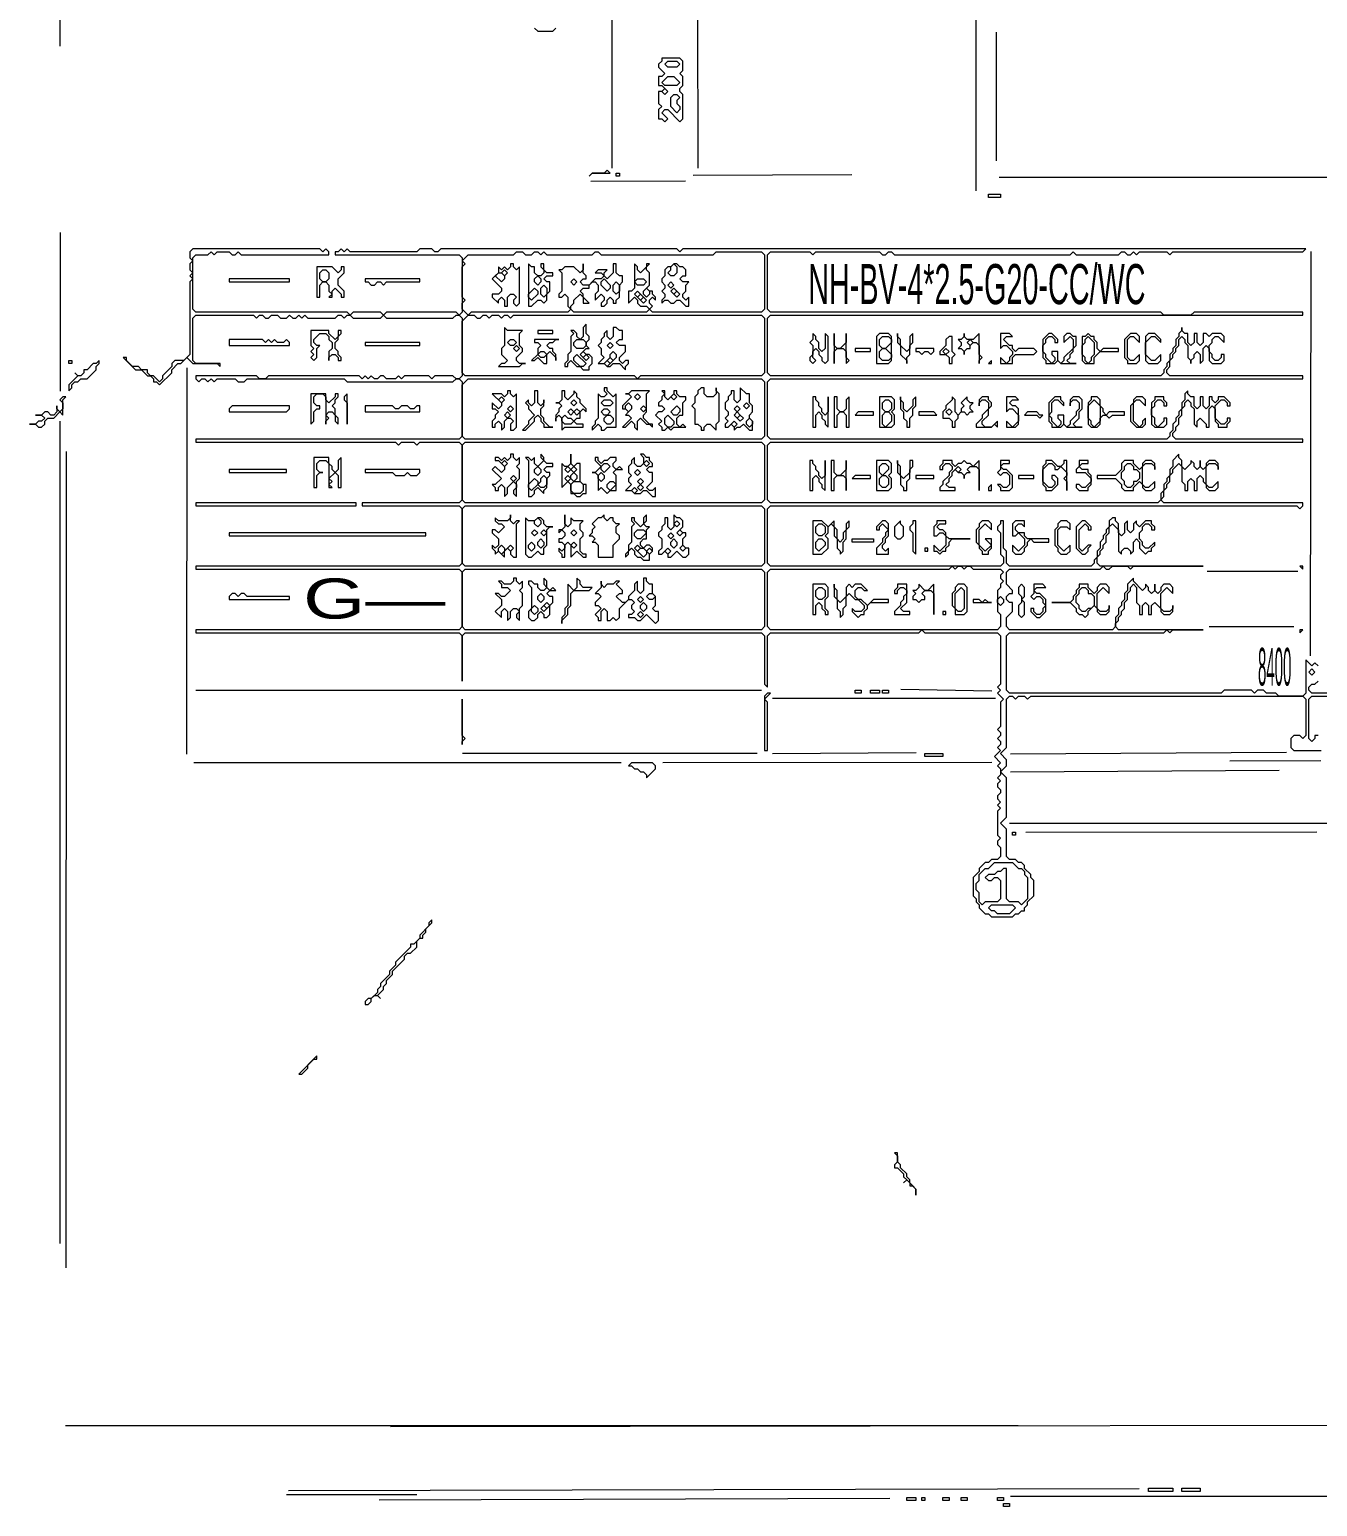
# Model space of a CAD drawing. Extents: x 10 to 1972, y 10 to 1392.
# Drawn here: x 10 to 435.8, y 10 to 498.5 of the extents above; entities that cross this region are included whole.
import ezdxf

# ---------------------------------------------------------------- set-up
doc = ezdxf.new("R2010")
doc.units = 0
for name, color, linetype, lineweight in [('OCR_TEXT', 6, 'Continuous', 0), ('TEXT_FALLBACK_OUTLINE', 2, 'Continuous', 0), ('TRACE_CURVE', 6, 'Continuous', 0), ('TRACE_STRAIGHT', 5, 'Continuous', 0), ('TRACE_TEXT_SYMBOL', 6, 'Continuous', 0)]:
    doc.layers.add(name, color=color, linetype=linetype, lineweight=lineweight)
doc.styles.add('wqy-unicode', font='wqy-unicode.lff')

msp = doc.modelspace()

# ---------------------------------------------------------------- linework, layer by layer
at = {"layer": 'TEXT_FALLBACK_OUTLINE', "color": 2}
for points in [[(219, 489), (219, 488), (218, 487), (218, 486), (220, 484), (219, 483), (218, 483), (218, 480), (219, 480), (220, 479), (219, 478), (218, 478), (218, 474), (219, 473), (218, 472), (218, 469), (219, 469), (220, 468), (221, 469), (219, 471), (220, 472), (221, 472), (225, 468), (226, 469), (226, 477), (225, 478), (225, 479), (226, 480), (226, 483), (225, 484), (226, 485), (226, 488), (225, 489)], [(220, 487), (221, 488), (224, 488), (225, 487), (224, 486), (221, 486)], [(221, 483), (223, 483), (225, 481), (224, 480), (220, 480), (219, 481)], [(219, 478), (220, 479), (221, 478), (220, 477)], [(222, 476), (223, 477), (224, 477), (225, 476), (224, 475), (224, 474), (225, 473), (225, 472), (224, 471), (222, 473)], [(169, 421), (169, 420), (168, 419), (167, 420), (166, 419), (165, 420), (165, 418), (163, 416), (166, 413), (166, 412), (165, 411), (163, 411), (163, 410), (165, 408), (165, 409), (166, 410), (167, 409), (167, 407), (168, 407), (168, 410), (169, 411), (170, 411), (171, 410), (170, 409), (170, 408), (171, 407), (172, 408), (172, 420), (171, 419), (170, 420), (170, 421)], [(175, 421), (175, 407), (176, 407), (178, 409), (179, 409), (180, 408), (181, 409), (181, 411), (182, 412), (182, 415), (181, 415), (180, 416), (181, 417), (183, 417), (183, 418), (181, 418), (180, 419), (180, 421), (179, 421), (179, 420), (180, 419), (180, 418), (179, 417), (178, 417), (177, 418), (177, 420), (176, 420)], [(223, 421), (222, 420), (221, 420), (220, 419), (220, 417), (219, 416), (219, 415), (220, 414), (220, 413), (219, 412), (220, 411), (220, 410), (219, 409), (219, 408), (220, 409), (221, 409), (222, 408), (223, 408), (224, 409), (225, 409), (227, 407), (228, 407), (228, 410), (227, 409), (226, 410), (226, 411), (227, 412), (227, 414), (228, 415), (226, 415), (225, 416), (226, 417), (227, 417), (227, 419), (226, 420), (225, 420), (224, 421)], [(222, 420), (223, 421), (224, 420), (224, 418), (223, 417), (222, 417), (221, 418), (222, 419)], [(105, 420), (105, 410), (106, 410), (106, 414), (107, 415), (108, 415), (109, 414), (109, 412), (110, 411), (109, 410), (110, 410), (110, 412), (111, 413), (113, 411), (113, 410), (114, 410), (114, 412), (112, 414), (112, 416), (114, 418), (114, 420), (113, 420), (113, 419), (112, 418), (110, 420)], [(106, 418), (107, 419), (108, 419), (109, 418), (109, 416), (108, 415), (107, 415), (106, 416)], [(121, 416), (121, 415), (122, 415), (123, 414), (124, 414), (125, 415), (126, 415), (127, 414), (128, 415), (139, 415), (139, 416)], [(164, 417), (165, 418), (166, 418), (167, 417), (167, 416), (166, 415)], [(166, 418), (167, 419), (168, 418), (167, 417)], [(177, 416), (178, 417), (179, 416), (179, 415), (178, 414), (177, 415)], [(177, 413), (178, 412), (178, 411), (176, 409), (175, 410), (175, 411)], [(179, 413), (180, 414), (181, 413), (181, 411), (180, 410), (179, 411)], [(221, 414), (222, 415), (223, 414), (222, 413)], [(222, 412), (223, 413), (224, 412), (223, 411)], [(223, 411), (224, 412), (225, 411), (224, 410)], [(194, 401), (193, 400), (193, 397), (192, 396), (191, 397), (191, 398), (190, 399), (189, 399), (190, 398), (189, 397), (189, 392), (188, 391), (188, 389), (187, 388), (187, 387), (188, 387), (188, 388), (189, 389), (191, 387), (192, 387), (193, 386), (195, 386), (195, 387), (196, 388), (196, 390), (195, 391), (194, 391), (193, 392), (194, 393), (195, 393), (194, 394), (194, 395), (195, 396), (195, 397), (194, 398)], [(103, 399), (103, 394), (104, 393), (103, 392), (104, 391), (103, 390), (104, 389), (105, 390), (105, 393), (106, 394), (105, 394), (104, 395), (104, 396), (106, 398), (108, 398), (109, 397), (109, 396), (110, 395), (110, 393), (109, 392), (109, 389), (109, 390), (110, 391), (111, 391), (112, 390), (112, 389), (113, 389), (113, 390), (112, 391), (112, 392), (111, 393), (111, 395), (112, 396), (112, 397), (113, 398), (113, 399), (112, 399), (112, 397), (111, 396), (109, 398), (109, 399)], [(167, 400), (167, 394), (166, 393), (166, 391), (168, 389), (167, 388), (166, 388), (165, 387), (172, 387), (173, 388), (174, 388), (172, 388), (171, 389), (171, 390), (173, 392), (173, 393), (172, 394), (172, 398), (173, 399), (168, 399)], [(168, 395), (169, 396), (170, 396), (171, 395), (170, 394), (169, 394)], [(177, 396), (177, 395), (178, 395), (179, 394), (178, 393), (178, 391), (176, 389), (177, 389), (178, 390), (180, 388), (181, 388), (181, 391), (182, 392), (184, 390), (184, 389), (184, 391), (183, 392), (183, 393), (182, 393), (181, 394), (182, 395), (183, 395), (184, 396), (185, 396)], [(178, 399), (178, 398), (183, 398), (183, 399)], [(190, 395), (191, 396), (193, 396), (194, 395), (194, 394), (193, 393), (191, 393), (190, 394)], [(203, 400), (203, 397), (202, 396), (201, 397), (201, 399), (200, 398), (200, 397), (199, 396), (199, 395), (198, 394), (199, 393), (199, 391), (200, 390), (198, 388), (200, 388), (201, 387), (202, 387), (203, 388), (205, 388), (207, 386), (207, 387), (208, 388), (208, 389), (207, 389), (206, 388), (205, 389), (205, 390), (207, 392), (207, 394), (205, 394), (204, 395), (205, 396), (206, 396), (206, 399), (205, 399), (204, 400)], [(269, 398), (269, 396), (268, 395), (269, 394), (269, 391), (268, 390), (268, 389), (269, 388), (270, 389), (269, 390), (269, 392), (270, 393), (271, 392), (271, 391), (272, 390), (272, 389), (273, 388), (274, 389), (274, 397), (273, 398), (273, 393), (272, 392), (271, 393), (271, 395), (270, 396), (270, 397)], [(276, 398), (276, 388), (276, 392), (277, 393), (279, 393), (280, 392), (280, 388), (281, 389), (280, 390), (280, 398), (280, 395), (278, 393), (277, 393), (276, 394)], [(291, 398), (290, 397), (290, 388), (294, 388), (295, 389), (295, 397), (294, 398)], [(291, 396), (292, 397), (294, 397), (295, 396), (295, 395), (293, 393), (292, 393), (291, 394)], [(297, 398), (297, 395), (298, 394), (298, 391), (300, 389), (300, 388), (300, 390), (301, 391), (301, 394), (302, 395), (302, 398), (301, 397), (301, 393), (300, 392), (298, 394), (298, 396), (297, 397)], [(314, 397), (313, 396), (313, 394), (311, 392), (311, 391), (313, 391), (314, 390), (314, 388), (315, 388), (315, 390), (316, 391), (315, 392), (315, 397)], [(319, 398), (319, 397), (318, 396), (317, 396), (318, 395), (318, 394), (317, 393), (318, 393), (319, 392), (319, 391), (319, 392), (320, 393), (321, 393), (321, 394), (322, 395), (323, 395), (324, 394), (324, 388), (324, 389), (325, 390), (324, 391), (324, 398), (322, 396), (320, 396), (319, 397)], [(320, 395), (321, 396), (322, 395), (321, 394)], [(331, 398), (331, 393), (332, 394), (333, 394), (335, 392), (335, 391), (334, 390), (334, 389), (333, 388), (331, 390), (331, 388), (335, 388), (335, 390), (336, 391), (342, 391), (343, 392), (342, 393), (337, 393), (336, 392), (335, 393), (335, 394), (334, 394), (332, 396), (333, 397), (335, 397), (334, 398)], [(347, 398), (345, 396), (345, 390), (346, 389), (346, 388), (349, 388), (350, 389), (351, 388), (356, 388), (354, 388), (353, 389), (354, 390), (354, 391), (355, 392), (355, 393), (356, 394), (356, 397), (355, 397), (354, 398), (353, 398), (352, 397), (352, 395), (354, 397), (355, 396), (355, 393), (352, 390), (352, 389), (351, 388), (350, 389), (350, 392), (348, 392), (348, 391), (349, 390), (349, 389), (348, 388), (346, 390), (346, 391), (345, 392), (345, 394), (346, 395), (346, 396), (347, 397), (348, 397), (349, 396), (349, 395), (350, 395), (350, 396), (348, 398)], [(360, 398), (359, 397), (358, 397), (358, 389), (359, 388), (362, 388), (362, 390), (364, 392), (370, 392), (370, 393), (365, 393), (364, 392), (363, 393), (363, 395), (362, 396), (362, 397), (361, 397)], [(359, 396), (360, 397), (362, 395), (362, 391), (361, 390), (361, 389), (360, 388), (359, 389), (359, 390), (358, 391), (358, 394), (359, 395)], [(374, 398), (372, 396), (372, 390), (373, 389), (373, 388), (376, 388), (377, 389), (377, 391), (375, 389), (374, 389), (373, 390), (373, 396), (374, 397), (375, 397), (377, 395), (377, 397), (376, 398)], [(380, 398), (379, 397), (379, 389), (380, 388), (383, 388), (384, 389), (384, 391), (382, 389), (381, 389), (379, 391), (379, 395), (381, 397), (382, 397), (384, 395), (384, 396), (382, 398)], [(121, 395), (121, 394), (139, 394), (139, 395)], [(170, 393), (171, 394), (172, 393), (171, 392)], [(178, 391), (179, 392), (180, 392), (181, 391), (180, 390), (179, 390)], [(190, 390), (191, 391), (194, 388), (193, 387), (192, 387), (190, 389)], [(192, 391), (193, 392), (194, 391), (193, 390)], [(193, 390), (194, 391), (195, 390), (194, 389)], [(201, 394), (202, 395), (203, 394), (202, 393)], [(202, 391), (203, 392), (204, 391), (204, 390), (203, 389), (202, 390)], [(283, 393), (283, 392), (288, 392), (288, 393)], [(291, 392), (292, 393), (293, 393), (295, 391), (295, 390), (294, 389), (292, 389), (291, 390)], [(303, 393), (303, 392), (304, 392), (305, 391), (306, 392), (307, 392), (308, 391), (309, 392), (309, 393)], [(312, 392), (313, 393), (314, 392), (313, 391)], [(200, 388), (201, 389), (202, 388), (201, 387)], [(201, 389), (202, 390), (203, 389), (202, 388)], [(328, 389), (327, 388), (328, 388)], [(103, 378), (103, 368), (104, 369), (104, 372), (105, 373), (106, 373), (106, 374), (105, 374), (104, 375), (104, 377), (105, 378), (107, 378), (108, 377), (108, 368), (108, 369), (109, 370), (108, 371), (109, 372), (110, 372), (111, 371), (111, 369), (112, 368), (112, 370), (111, 371), (111, 373), (110, 374), (111, 375), (111, 376), (112, 377), (112, 378), (111, 378), (111, 377), (109, 375), (108, 376), (108, 378)], [(115, 378), (114, 377), (114, 376), (115, 375), (115, 368)], [(168, 379), (168, 378), (167, 377), (166, 378), (163, 378), (166, 375), (166, 374), (165, 373), (163, 375), (163, 373), (164, 373), (165, 372), (164, 371), (164, 370), (163, 369), (163, 367), (164, 367), (164, 368), (165, 369), (166, 368), (166, 366), (167, 367), (167, 369), (168, 370), (169, 370), (170, 369), (169, 368), (169, 366), (170, 366), (171, 367), (171, 378), (170, 377), (169, 378), (169, 379)], [(165, 376), (166, 377), (167, 376), (166, 375)], [(177, 379), (177, 375), (176, 374), (175, 375), (175, 376), (174, 375), (175, 374), (175, 373), (177, 371), (175, 369), (175, 368), (173, 366), (174, 366), (177, 369), (177, 370), (178, 371), (179, 370), (179, 369), (180, 368), (180, 367), (183, 367), (182, 367), (180, 369), (180, 370), (179, 371), (179, 373), (180, 374), (180, 376), (180, 375), (179, 374), (178, 375), (178, 379)], [(186, 379), (186, 376), (185, 375), (184, 375), (185, 375), (186, 374), (185, 373), (185, 372), (184, 371), (184, 369), (184, 370), (185, 371), (186, 370), (186, 366), (187, 367), (193, 367), (193, 368), (191, 368), (190, 369), (191, 370), (192, 370), (192, 372), (193, 373), (194, 372), (194, 373), (192, 375), (192, 376), (191, 377), (191, 378), (190, 379), (190, 378), (188, 376), (187, 377), (187, 379)], [(200, 380), (200, 379), (201, 378), (200, 377), (199, 377), (198, 378), (198, 370), (197, 369), (197, 368), (196, 367), (196, 366), (198, 368), (199, 367), (199, 366), (200, 366), (201, 367), (204, 367), (204, 378), (203, 377), (201, 379), (201, 380)], [(209, 379), (208, 378), (207, 378), (208, 378), (209, 377), (206, 374), (206, 373), (207, 373), (208, 372), (207, 371), (208, 371), (209, 370), (206, 367), (207, 367), (209, 369), (210, 368), (210, 367), (211, 366), (211, 369), (212, 370), (214, 368), (215, 368), (216, 367), (216, 368), (215, 368), (213, 370), (213, 371), (214, 372), (214, 378), (215, 379)], [(210, 377), (211, 378), (212, 377), (211, 376)], [(219, 379), (220, 378), (219, 377), (219, 376), (218, 375), (218, 374), (219, 374), (220, 373), (219, 372), (218, 372), (217, 371), (219, 369), (218, 368), (219, 367), (219, 366), (220, 366), (221, 367), (222, 366), (223, 367), (227, 367), (226, 368), (225, 367), (224, 368), (224, 370), (225, 371), (226, 371), (226, 375), (227, 376), (227, 377), (225, 377), (224, 378), (224, 379), (223, 379), (223, 378), (221, 376), (220, 377), (220, 379)], [(222, 377), (223, 378), (224, 377), (223, 376)], [(232, 380), (231, 379), (231, 378), (230, 377), (230, 375), (229, 374), (230, 373), (230, 368), (231, 368), (232, 367), (232, 366), (233, 366), (233, 367), (234, 368), (235, 368), (237, 366), (237, 368), (238, 369), (238, 378), (237, 379), (237, 380), (237, 378), (236, 377), (234, 377), (233, 378), (233, 380)], [(245, 380), (245, 376), (244, 375), (243, 376), (243, 379), (242, 379), (242, 378), (241, 377), (241, 376), (240, 375), (240, 373), (241, 372), (241, 371), (240, 370), (241, 369), (240, 368), (240, 367), (241, 367), (242, 368), (243, 367), (243, 366), (244, 367), (245, 367), (246, 368), (248, 366), (249, 366), (249, 369), (248, 370), (248, 371), (249, 372), (249, 374), (248, 375), (248, 378), (247, 378)], [(269, 377), (269, 367), (270, 367), (270, 371), (271, 372), (272, 371), (272, 370), (273, 369), (273, 368), (274, 367), (274, 377), (274, 372), (273, 371), (272, 372), (272, 373), (271, 374), (271, 375), (270, 376), (270, 377)], [(276, 377), (276, 367), (277, 367), (277, 371), (278, 372), (279, 372), (280, 371), (280, 367), (281, 367), (281, 377), (280, 376), (280, 373), (279, 372), (278, 372), (277, 373), (277, 377)], [(291, 377), (291, 367), (295, 367), (296, 368), (296, 371), (295, 372), (296, 373), (296, 376), (295, 377)], [(298, 377), (298, 373), (299, 372), (299, 370), (300, 369), (300, 367), (301, 367), (301, 370), (302, 371), (302, 373), (303, 374), (303, 377), (302, 376), (302, 374), (300, 372), (299, 373), (299, 375), (298, 376)], [(315, 377), (315, 376), (313, 374), (313, 373), (312, 372), (312, 370), (314, 370), (315, 369), (315, 367), (316, 367), (316, 369), (317, 370), (317, 371), (318, 372), (319, 372), (320, 371), (321, 372), (322, 372), (321, 373), (321, 374), (322, 375), (321, 375), (320, 376), (320, 377), (318, 375), (319, 374), (318, 373), (318, 372), (317, 371), (316, 372), (316, 376)], [(325, 377), (324, 376), (324, 374), (324, 375), (325, 376), (326, 376), (327, 375), (327, 373), (325, 371), (325, 370), (323, 368), (323, 367), (328, 367), (329, 368), (330, 367), (330, 369), (328, 367), (326, 367), (325, 368), (325, 369), (327, 371), (327, 373), (328, 374), (328, 375), (327, 376), (327, 377)], [(333, 377), (333, 372), (334, 373), (335, 373), (337, 371), (337, 369), (335, 367), (333, 369), (333, 367), (336, 367), (337, 368), (337, 373), (336, 374), (335, 374), (334, 375), (335, 376), (337, 376), (336, 377)], [(349, 377), (347, 375), (347, 369), (348, 368), (348, 367), (351, 367), (352, 368), (353, 367), (358, 367), (356, 367), (355, 368), (357, 370), (357, 372), (358, 373), (358, 376), (357, 377), (355, 377), (354, 376), (354, 374), (354, 375), (355, 376), (356, 376), (357, 375), (357, 373), (356, 372), (356, 371), (354, 369), (354, 368), (353, 367), (352, 368), (352, 371), (350, 371), (350, 370), (351, 369), (351, 368), (350, 367), (348, 369), (348, 370), (347, 371), (348, 372), (348, 375), (349, 376), (350, 376), (352, 374), (352, 375), (351, 376), (351, 377)], [(361, 377), (361, 376), (360, 375), (360, 368), (361, 367), (363, 367), (364, 368), (364, 370), (365, 371), (366, 371), (367, 370), (368, 371), (372, 371), (372, 372), (367, 372), (366, 371), (365, 372), (365, 373), (364, 374), (364, 376), (363, 377)], [(376, 377), (375, 376), (375, 375), (374, 374), (374, 369), (376, 367), (378, 367), (379, 368), (379, 370), (378, 369), (378, 368), (377, 367), (375, 369), (375, 375), (376, 376), (377, 376), (379, 374), (379, 376), (378, 377)], [(382, 377), (382, 376), (381, 375), (381, 368), (382, 367), (385, 367), (386, 368), (386, 370), (385, 370), (385, 369), (383, 367), (382, 368), (382, 370), (381, 371), (381, 373), (382, 374), (382, 375), (383, 376), (384, 376), (385, 375), (385, 374), (386, 374), (386, 375), (385, 376), (385, 377)], [(121, 374), (121, 372), (139, 372), (139, 374), (138, 374), (137, 373), (136, 373), (135, 374), (133, 374), (132, 373), (131, 373), (130, 374)], [(167, 371), (168, 372), (169, 371), (168, 370)], [(168, 373), (169, 374), (170, 373), (169, 372)], [(188, 372), (189, 373), (190, 372), (189, 371)], [(189, 375), (190, 376), (191, 375), (190, 374)], [(190, 372), (191, 373), (192, 372), (191, 371)], [(199, 375), (200, 376), (202, 376), (203, 375), (202, 374), (200, 374)], [(199, 372), (200, 373), (201, 373), (202, 372), (201, 371), (200, 371)], [(207, 374), (208, 375), (209, 374), (209, 373), (208, 372), (207, 373)], [(212, 373), (213, 374), (214, 373), (213, 372)], [(224, 374), (225, 373), (225, 372), (224, 371), (223, 371), (222, 372)], [(243, 373), (244, 374), (245, 373), (244, 372)], [(243, 371), (244, 372), (245, 371), (244, 370)], [(246, 374), (247, 375), (248, 374), (247, 373)], [(284, 372), (283, 371), (289, 371), (289, 372)], [(292, 375), (293, 376), (294, 376), (295, 375), (295, 373), (294, 372), (293, 372), (292, 373)], [(292, 371), (293, 372), (294, 372), (295, 371), (295, 369), (293, 367), (292, 368)], [(304, 372), (304, 371), (310, 371), (309, 372)], [(313, 372), (314, 373), (315, 372), (314, 371)], [(340, 372), (339, 371), (343, 371), (344, 370), (345, 371), (344, 371), (343, 372)], [(362, 376), (364, 374), (364, 369), (362, 367), (361, 368), (361, 369), (360, 370), (360, 374)], [(186, 370), (187, 371), (188, 370), (189, 370), (190, 369), (189, 368), (187, 368), (186, 369)], [(200, 370), (201, 371), (202, 371), (203, 370), (203, 369), (202, 368), (201, 368), (200, 369)], [(220, 370), (221, 371), (223, 369), (223, 368), (222, 367), (221, 367), (220, 368)], [(242, 368), (243, 369), (244, 368), (243, 367)], [(244, 370), (245, 371), (246, 370), (245, 369)], [(247, 369), (248, 370), (249, 369), (249, 368), (248, 367), (247, 368)], [(104, 357), (104, 347), (105, 347), (105, 351), (106, 352), (107, 352), (106, 352), (105, 353), (105, 355), (106, 356), (108, 356), (109, 355), (109, 347), (110, 347), (109, 348), (110, 349), (109, 350), (111, 352), (112, 351), (112, 347), (113, 347), (113, 357), (112, 356), (112, 353), (111, 352), (110, 353), (110, 354), (109, 355), (109, 357)], [(169, 358), (169, 357), (168, 356), (167, 357), (166, 356), (165, 357), (164, 357), (164, 356), (165, 356), (167, 354), (167, 353), (166, 352), (164, 354), (163, 353), (166, 350), (164, 348), (163, 348), (164, 347), (164, 346), (165, 346), (165, 347), (166, 348), (167, 347), (167, 344), (168, 345), (168, 347), (170, 349), (171, 348), (171, 347), (170, 346), (170, 345), (171, 344), (171, 349), (172, 350), (172, 353), (171, 354), (172, 355), (172, 357), (171, 356), (170, 357), (170, 358)], [(179, 358), (179, 357), (180, 356), (178, 354), (177, 355), (177, 357), (176, 356), (175, 357), (174, 357), (175, 356), (175, 344), (176, 344), (177, 345), (177, 346), (178, 347), (180, 345), (180, 346), (181, 347), (181, 350), (182, 351), (182, 352), (181, 352), (180, 353), (181, 354), (183, 354), (183, 355), (181, 355), (180, 356), (180, 357)], [(189, 358), (189, 355), (188, 354), (187, 354), (186, 355), (186, 347), (188, 349), (189, 348), (189, 345), (190, 345), (191, 344), (192, 344), (193, 345), (194, 345), (194, 348), (193, 348), (192, 349), (192, 355), (191, 355), (190, 354), (189, 355)], [(197, 357), (197, 356), (199, 354), (197, 352), (196, 352), (197, 352), (198, 351), (198, 346), (199, 347), (201, 345), (202, 346), (204, 346), (204, 351), (203, 352), (204, 353), (206, 353), (205, 354), (204, 353), (203, 354), (203, 355), (204, 356), (204, 357), (202, 357), (201, 356), (200, 356), (199, 355), (198, 356), (198, 357)], [(212, 358), (213, 357), (213, 355), (212, 354), (211, 354), (210, 355), (210, 357), (209, 356), (209, 355), (208, 354), (208, 352), (209, 351), (208, 350), (208, 349), (209, 348), (207, 346), (209, 346), (210, 345), (212, 345), (213, 346), (214, 346), (216, 344), (217, 344), (217, 347), (216, 346), (215, 346), (214, 347), (216, 349), (216, 352), (215, 352), (214, 353), (215, 354), (216, 354), (216, 355), (215, 356), (215, 357), (214, 357), (213, 358)], [(121, 353), (121, 352), (130, 352), (131, 351), (134, 351), (135, 352), (136, 351), (138, 351), (139, 352), (139, 353)], [(166, 355), (167, 356), (168, 355), (167, 354)], [(177, 353), (178, 354), (179, 353), (179, 352), (178, 351), (177, 352)], [(187, 353), (188, 354), (189, 353), (188, 352)], [(189, 353), (190, 354), (191, 353), (190, 352)], [(189, 351), (190, 352), (191, 351), (191, 350), (190, 349), (189, 350)], [(198, 351), (199, 352), (200, 351), (200, 350), (199, 349), (198, 350)], [(199, 354), (200, 355), (201, 355), (202, 354), (200, 352), (199, 353)], [(210, 352), (211, 353), (212, 352), (211, 351)], [(213, 355), (214, 356), (215, 355), (214, 354)], [(268, 356), (268, 346), (269, 346), (269, 350), (270, 351), (271, 350), (271, 349), (272, 348), (272, 347), (273, 346), (273, 356), (273, 351), (272, 350), (271, 351), (271, 352), (270, 353), (270, 354), (269, 355), (269, 356)], [(275, 356), (275, 346), (276, 346), (276, 350), (277, 351), (279, 351), (280, 350), (280, 346), (280, 356), (280, 353), (278, 351), (277, 351), (276, 352), (276, 356)], [(290, 356), (290, 346), (294, 346), (295, 347), (295, 350), (294, 351), (295, 352), (295, 355), (294, 356)], [(291, 354), (292, 355), (293, 355), (294, 354), (294, 353), (292, 351), (291, 352)], [(297, 356), (297, 352), (298, 351), (298, 348), (299, 347), (299, 346), (300, 346), (300, 349), (301, 350), (301, 353), (302, 354), (302, 356), (301, 356), (301, 352), (299, 350), (298, 351), (298, 354), (297, 355)], [(312, 356), (312, 355), (311, 354), (311, 353), (312, 353), (312, 354), (313, 355), (314, 355), (315, 354), (315, 353), (314, 352), (314, 351), (312, 349), (312, 348), (311, 347), (311, 346), (316, 346), (316, 347), (314, 347), (313, 348), (314, 349), (314, 350), (315, 351), (315, 352), (316, 353), (317, 352), (318, 352), (319, 351), (319, 350), (319, 351), (320, 352), (321, 352), (320, 353), (321, 354), (323, 354), (324, 353), (324, 346), (324, 356), (322, 354), (321, 355), (320, 355), (319, 356), (318, 355), (317, 355), (316, 354), (315, 355), (315, 356)], [(316, 353), (317, 354), (318, 353), (317, 352)], [(331, 356), (331, 353), (330, 352), (331, 351), (332, 352), (333, 352), (334, 351), (334, 348), (333, 347), (332, 347), (331, 348), (330, 348), (331, 347), (331, 346), (334, 346), (335, 347), (335, 351), (333, 353), (332, 353), (331, 354), (332, 355), (334, 355), (334, 356)], [(346, 356), (346, 355), (345, 354), (345, 348), (346, 347), (346, 346), (348, 346), (350, 348), (350, 350), (349, 351), (348, 351), (348, 350), (349, 349), (349, 348), (348, 347), (347, 347), (345, 349), (345, 353), (347, 355), (348, 355), (349, 354), (349, 353), (350, 353), (351, 354), (353, 352), (353, 351), (352, 350), (353, 349), (353, 346), (353, 356), (352, 356), (352, 355), (351, 354), (350, 354), (348, 356)], [(357, 356), (357, 354), (356, 353), (356, 352), (359, 352), (361, 350), (361, 349), (359, 347), (358, 347), (357, 348), (356, 348), (356, 347), (357, 346), (360, 346), (360, 347), (361, 348), (361, 351), (360, 352), (360, 353), (358, 353), (357, 354), (358, 355), (360, 355), (360, 356)], [(372, 356), (371, 355), (371, 353), (369, 351), (363, 351), (363, 350), (369, 350), (371, 348), (371, 347), (372, 346), (375, 346), (375, 347), (377, 349), (378, 348), (378, 347), (379, 346), (381, 346), (382, 347), (382, 349), (380, 347), (379, 347), (378, 348), (378, 354), (379, 355), (381, 355), (382, 354), (382, 353), (382, 355), (381, 356), (379, 356), (378, 355), (378, 354), (377, 353), (375, 355), (375, 356)], [(372, 354), (373, 355), (374, 355), (375, 354), (375, 353), (376, 353), (377, 352), (377, 350), (376, 349), (375, 349), (375, 348), (374, 347), (373, 347), (372, 348), (372, 349), (371, 350), (371, 352), (372, 353)], [(169, 350), (170, 351), (171, 350), (170, 349)], [(177, 350), (178, 349), (178, 348), (176, 346), (175, 347), (175, 348)], [(179, 350), (180, 351), (181, 350), (181, 348), (180, 347), (179, 347), (178, 348), (179, 349)], [(187, 350), (188, 351), (189, 350), (188, 349)], [(189, 348), (190, 349), (192, 349), (193, 348), (193, 346), (192, 345), (190, 345), (189, 346)], [(201, 348), (202, 349), (203, 349), (204, 348), (202, 346), (201, 347)], [(209, 346), (210, 347), (211, 346), (210, 345)], [(211, 349), (212, 350), (213, 349), (212, 348)], [(211, 347), (212, 348), (213, 347), (212, 346)], [(283, 351), (282, 350), (288, 350), (288, 351)], [(291, 350), (292, 351), (293, 351), (294, 350), (294, 348), (293, 347), (292, 347), (291, 348)], [(303, 351), (303, 350), (309, 350), (309, 351)], [(328, 348), (327, 347), (327, 346), (328, 346)], [(337, 351), (337, 350), (342, 350), (342, 351)], [(169, 338), (169, 337), (168, 336), (165, 336), (164, 337), (164, 336), (165, 335), (166, 335), (167, 334), (165, 332), (164, 333), (163, 333), (163, 332), (165, 330), (165, 328), (164, 327), (163, 328), (163, 327), (164, 326), (164, 325), (165, 326), (167, 324), (167, 326), (168, 327), (169, 326), (169, 325), (170, 324), (171, 324), (171, 335), (172, 336), (171, 336), (170, 335), (169, 336)], [(187, 338), (187, 334), (186, 333), (185, 333), (185, 332), (186, 333), (187, 332), (187, 331), (186, 330), (185, 330), (185, 329), (186, 329), (187, 328), (187, 327), (186, 326), (185, 327), (185, 326), (186, 325), (186, 324), (187, 324), (187, 328), (188, 329), (189, 328), (189, 324), (191, 326), (193, 324), (194, 324), (194, 325), (193, 325), (192, 326), (192, 330), (193, 331), (193, 332), (192, 333), (192, 335), (193, 336), (190, 336), (189, 337), (189, 335), (188, 334), (187, 335)], [(200, 338), (199, 337), (198, 337), (196, 335), (197, 334), (196, 333), (196, 332), (195, 331), (196, 331), (197, 330), (196, 329), (197, 329), (198, 328), (198, 324), (203, 324), (203, 328), (205, 330), (205, 331), (204, 332), (204, 334), (205, 335), (204, 335), (203, 336), (203, 337), (202, 337), (201, 336), (200, 337)], [(214, 338), (213, 337), (213, 335), (212, 334), (210, 336), (210, 337), (209, 337), (209, 336), (210, 335), (209, 334), (209, 329), (208, 328), (208, 326), (207, 325), (207, 324), (208, 325), (208, 326), (209, 327), (210, 326), (210, 325), (211, 324), (212, 324), (213, 323), (215, 323), (215, 325), (216, 326), (216, 327), (215, 328), (214, 328), (213, 327), (212, 328), (212, 329), (213, 330), (214, 330), (214, 333), (215, 334), (214, 334), (213, 335), (214, 336)], [(223, 338), (223, 334), (222, 333), (221, 334), (221, 337), (220, 337), (220, 335), (219, 334), (219, 333), (218, 332), (218, 331), (219, 330), (219, 327), (218, 326), (218, 325), (219, 325), (220, 326), (221, 325), (221, 324), (222, 324), (224, 326), (226, 324), (227, 324), (228, 325), (228, 327), (227, 327), (226, 328), (226, 330), (227, 331), (227, 332), (226, 332), (225, 333), (226, 334), (226, 336), (225, 337), (224, 337)], [(174, 337), (174, 325), (175, 324), (176, 324), (178, 326), (179, 325), (180, 325), (180, 327), (181, 328), (181, 333), (182, 334), (183, 334), (181, 334), (180, 335), (180, 336), (179, 337), (178, 337), (177, 336), (175, 336)], [(176, 332), (177, 333), (178, 332), (177, 331)], [(177, 336), (178, 337), (179, 336), (179, 335), (178, 334), (177, 335)], [(179, 332), (180, 333), (181, 332), (180, 331)], [(189, 332), (190, 333), (191, 332), (190, 331)], [(210, 332), (211, 333), (213, 333), (214, 332), (212, 330), (211, 330), (210, 331)], [(223, 335), (224, 336), (225, 335), (224, 334)], [(224, 332), (225, 333), (226, 332), (225, 331)], [(269, 336), (269, 325), (272, 325), (274, 327), (274, 330), (273, 331), (274, 332), (274, 334), (275, 335), (276, 334), (276, 331), (277, 330), (277, 327), (278, 326), (278, 325), (279, 326), (279, 329), (280, 330), (280, 333), (281, 334), (281, 336), (280, 335), (280, 333), (279, 332), (279, 330), (278, 329), (277, 330), (277, 333), (276, 334), (276, 336), (274, 334), (272, 336)], [(270, 334), (271, 335), (272, 335), (273, 334), (273, 332), (272, 331), (271, 331), (270, 332)], [(292, 336), (290, 334), (290, 333), (291, 333), (291, 334), (292, 335), (294, 333), (293, 332), (293, 331), (292, 330), (292, 329), (290, 327), (290, 325), (294, 325), (294, 327), (293, 326), (292, 327), (292, 328), (293, 329), (293, 330), (294, 331), (294, 335), (293, 336)], [(298, 336), (296, 334), (296, 331), (297, 330), (298, 330), (299, 331), (299, 334), (298, 335)], [(302, 336), (302, 335), (301, 334), (301, 333), (302, 332), (302, 326), (303, 325), (303, 336)], [(310, 336), (310, 335), (309, 334), (309, 331), (310, 331), (311, 332), (312, 332), (313, 331), (313, 328), (311, 326), (309, 328), (309, 326), (310, 326), (311, 325), (312, 326), (313, 326), (313, 327), (314, 328), (314, 329), (315, 330), (321, 330), (314, 330), (313, 331), (313, 332), (312, 333), (311, 333), (310, 334), (311, 335), (313, 335), (313, 336)], [(325, 336), (324, 335), (324, 334), (323, 333), (323, 329), (324, 328), (324, 327), (325, 326), (325, 325), (327, 325), (327, 326), (328, 327), (328, 330), (326, 330), (328, 328), (326, 326), (324, 328), (324, 333), (326, 335), (328, 333), (328, 335), (327, 336)], [(165, 327), (166, 328), (167, 327), (167, 326), (166, 325), (165, 326)], [(168, 327), (169, 328), (170, 327), (169, 326)], [(175, 328), (176, 329), (177, 328), (177, 327), (176, 326), (175, 327)], [(178, 329), (179, 330), (180, 329), (180, 328), (179, 327), (178, 328)], [(189, 328), (190, 329), (191, 328), (190, 327)], [(210, 327), (211, 328), (212, 327), (211, 326)], [(221, 331), (222, 332), (223, 331), (222, 330)], [(222, 329), (223, 330), (224, 329), (224, 328), (223, 327), (222, 328)], [(225, 327), (226, 328), (227, 327), (226, 326)], [(270, 329), (271, 330), (272, 330), (273, 329), (273, 328), (271, 326), (270, 327)], [(282, 330), (289, 330), (289, 329), (282, 329)], [(211, 326), (212, 327), (213, 327), (214, 326), (214, 325), (213, 324)], [(214, 326), (215, 327), (216, 326), (215, 325)], [(220, 326), (221, 327), (222, 326), (221, 325)], [(306, 327), (306, 326), (307, 326), (307, 327)], [(170, 317), (170, 316), (169, 315), (167, 315), (166, 316), (165, 316), (166, 315), (166, 314), (168, 314), (169, 313), (167, 311), (166, 311), (165, 312), (164, 312), (166, 310), (166, 308), (164, 306), (166, 304), (166, 306), (167, 307), (168, 306), (168, 303), (169, 304), (169, 306), (170, 307), (171, 307), (172, 306), (171, 305), (171, 304), (172, 303), (172, 307), (173, 308), (173, 312), (172, 313), (173, 314), (173, 316), (172, 315), (171, 316), (171, 317)], [(180, 317), (180, 315), (181, 314), (180, 313), (179, 313), (178, 314), (178, 315), (177, 315), (176, 316), (175, 316), (175, 315), (176, 314), (176, 307), (175, 306), (175, 304), (176, 303), (177, 303), (178, 304), (178, 305), (179, 306), (180, 305), (180, 304), (181, 304), (182, 305), (182, 308), (183, 309), (183, 311), (182, 311), (181, 312), (182, 313), (184, 313), (183, 314), (182, 313), (181, 314), (181, 316)], [(191, 317), (191, 314), (190, 313), (188, 315), (188, 308), (187, 307), (187, 305), (186, 304), (186, 302), (186, 303), (188, 305), (188, 307), (189, 308), (189, 312), (190, 313), (195, 313), (196, 314), (193, 314), (192, 315), (192, 316)], [(269, 315), (269, 305), (270, 305), (270, 308), (271, 309), (272, 308), (272, 307), (273, 306), (273, 305), (274, 305), (274, 306), (273, 307), (273, 310), (274, 311), (274, 314), (273, 315)], [(270, 313), (271, 314), (272, 314), (273, 313), (273, 311), (272, 310), (271, 310), (270, 311)], [(276, 315), (276, 311), (277, 310), (277, 307), (278, 306), (278, 304), (279, 305), (279, 307), (280, 308), (280, 311), (281, 312), (283, 310), (284, 310), (286, 308), (286, 307), (285, 306), (283, 306), (282, 307), (282, 306), (284, 304), (285, 305), (286, 305), (286, 306), (287, 307), (287, 308), (288, 309), (294, 309), (294, 310), (289, 310), (287, 308), (285, 310), (284, 310), (283, 311), (283, 313), (284, 314), (285, 314), (286, 313), (287, 313), (285, 315), (283, 315), (282, 314), (281, 315), (280, 314), (280, 311), (278, 309), (277, 310), (277, 313), (276, 314)], [(297, 315), (297, 314), (296, 313), (296, 312), (297, 312), (297, 313), (298, 314), (299, 314), (300, 313), (300, 312), (299, 311), (299, 310), (298, 309), (298, 308), (296, 306), (296, 305), (301, 305), (301, 306), (299, 306), (298, 307), (300, 309), (300, 315)], [(304, 315), (304, 314), (303, 313), (302, 313), (303, 312), (302, 311), (302, 310), (303, 310), (304, 309), (305, 310), (306, 310), (306, 311), (305, 312), (306, 313), (308, 313), (309, 312), (309, 305), (309, 315), (307, 313), (306, 313)], [(317, 315), (316, 314), (316, 313), (315, 312), (315, 308), (316, 307), (316, 305), (319, 305), (320, 306), (320, 314), (319, 315)], [(318, 314), (319, 313), (319, 307), (318, 306), (317, 306), (316, 307), (316, 312)], [(176, 307), (177, 308), (178, 307), (178, 306), (177, 305), (176, 306)], [(178, 311), (179, 312), (180, 311), (180, 310), (179, 309), (178, 310)], [(179, 307), (180, 308), (181, 307), (180, 306)], [(180, 308), (181, 309), (182, 308), (181, 307)], [(211, 310), (212, 311), (213, 310), (212, 309)], [(212, 308), (213, 309), (214, 308), (214, 307), (213, 306), (212, 307)], [(214, 311), (215, 312), (216, 312), (217, 311), (216, 310), (215, 310)], [(322, 310), (322, 309), (328, 309), (327, 309), (326, 310), (325, 309), (324, 310)], [(211, 305), (212, 306), (213, 305), (212, 304)], [(312, 306), (312, 305), (313, 305), (313, 306)]]:
    msp.add_lwpolyline(points, close=True, dxfattribs=at)
for points in [[(213, 317), (213, 313), (212, 312), (211, 313), (211, 316), (210, 315), (210, 313), (208, 311), (208, 310), (207, 309), (206, 309), (204, 311), (205, 312), (206, 312), (206, 313), (204, 315), (205, 316), (204, 316), (203, 315), (201, 315), (200, 314), (199, 315), (199, 316), (199, 314), (197, 312), (198, 312), (199, 311), (197, 309), (197, 308), (198, 308), (199, 307), (197, 305), (198, 304), (198, 303), (199, 303), (199, 306), (200, 307), (201, 306), (201, 303), (202, 303), (203, 304), (204, 303), (205, 304), (205, 307), (208, 310), (209, 310), (210, 309), (209, 308), (209, 307), (210, 306), (209, 305), (208, 305), (208, 304), (210, 304), (211, 303), (212, 303), (214, 305), (217, 302), (218, 303), (218, 306), (217, 306), (216, 307), (217, 308), (217, 311)], [(217, 311), (216, 312), (216, 315), (215, 315), (214, 316), (214, 317), (213, 317)]]:
    msp.add_lwpolyline(points, dxfattribs=at)
at = {"layer": 'TRACE_CURVE', "color": 6}
for points in [[(64, 426), (63, 425), (63, 423), (64, 422), (63, 421), (63, 419), (64, 418), (63, 417), (64, 416), (63, 415), (63, 391), (61, 389), (58, 389), (57, 388), (57, 387), (54, 384), (54, 383), (53, 382), (51, 384), (50, 384), (49, 385), (49, 386), (47, 386), (46, 387), (44, 387), (42, 389), (42, 390), (41, 390), (45, 386), (47, 386), (49, 384), (50, 384), (51, 383), (51, 382), (52, 382), (53, 381), (57, 385), (57, 386), (59, 388), (60, 388), (62, 390), (64, 388), (72, 388), (73, 387), (73, 388), (65, 388), (64, 389), (64, 403), (65, 404), (84, 404), (85, 403), (86, 404), (87, 404), (88, 403), (89, 403), (90, 404), (92, 404), (93, 403), (95, 403), (96, 404), (97, 403), (98, 403), (99, 404), (100, 403)], [(293, 424), (294, 425), (295, 425), (296, 424), (354, 424), (355, 425), (356, 424), (370, 424), (371, 425), (372, 425), (373, 424), (374, 424), (375, 425), (376, 424), (377, 425), (386, 425), (387, 424), (388, 425), (431, 425), (432, 426), (226, 426), (225, 425), (224, 426), (146, 426), (145, 425), (144, 425), (143, 426), (139, 426), (138, 425), (116, 425), (115, 426), (114, 425), (113, 426), (112, 425), (111, 425), (111, 424), (152, 424), (153, 423), (153, 405), (152, 404), (151, 405), (128, 405), (127, 404), (126, 405), (117, 405), (116, 404), (115, 405), (65, 405), (64, 406), (64, 423), (65, 424), (69, 424), (70, 425), (71, 424), (72, 425), (76, 425), (77, 424), (78, 424), (79, 425), (80, 424), (109, 424), (109, 425), (108, 426), (107, 425)], [(107, 425), (106, 426), (64, 426)], [(170, 424), (171, 425), (173, 425), (174, 424), (176, 424), (177, 425), (178, 425), (179, 424), (180, 425), (181, 424), (196, 424), (197, 425), (198, 425), (199, 424), (236, 424), (237, 425), (252, 425), (253, 424), (253, 406), (252, 405), (216, 405), (215, 406), (216, 407), (215, 408), (215, 409), (216, 410), (217, 409), (217, 410), (216, 411), (216, 412), (215, 412), (214, 413), (215, 414), (215, 418), (214, 419), (214, 420), (215, 421), (214, 421), (214, 420), (212, 418), (211, 419), (211, 420), (210, 421), (210, 413), (209, 412), (208, 412), (208, 408), (210, 410), (211, 409), (211, 408), (212, 407), (214, 407), (215, 406), (214, 405), (190, 405), (189, 406), (189, 407), (190, 408), (190, 409), (192, 411), (193, 410), (193, 408), (195, 408), (193, 410)], [(404, 390), (403, 389), (402, 389), (401, 390), (401, 391), (400, 392), (400, 394), (401, 395), (401, 396), (402, 397), (403, 397), (405, 395), (405, 397), (404, 398), (401, 398), (400, 397), (399, 398), (398, 398), (398, 395), (397, 394), (396, 395), (396, 398), (395, 398), (395, 395), (394, 394), (393, 395), (393, 398), (392, 398), (391, 399), (391, 400), (391, 399), (390, 398), (390, 397), (389, 396), (389, 394), (388, 393), (388, 392), (387, 391), (387, 389), (386, 388), (386, 387), (385, 386), (385, 385), (384, 384), (255, 384), (254, 385), (254, 403), (255, 404), (431, 404), (431, 405), (395, 405), (394, 404), (385, 404), (384, 405), (255, 405), (254, 406), (254, 424), (255, 425), (268, 425), (269, 424), (270, 425), (291, 425), (292, 424), (293, 424)], [(187, 411), (188, 410), (188, 407), (189, 406), (188, 405), (156, 405), (155, 404), (153, 406), (153, 408), (154, 409), (153, 410), (153, 420), (154, 421), (153, 422), (155, 424), (170, 424)], [(193, 410), (193, 411), (192, 412), (193, 413), (195, 413), (195, 414), (196, 415), (197, 415), (198, 414), (198, 412), (197, 411), (197, 409), (199, 411), (200, 410), (200, 409), (199, 408), (199, 407), (200, 407), (201, 408), (201, 409), (202, 410), (203, 409), (203, 408), (204, 408), (204, 409), (205, 410), (205, 414), (206, 415), (206, 417), (205, 417), (204, 418), (204, 421), (203, 421), (203, 418), (201, 416), (200, 417), (200, 418), (201, 419), (198, 419), (197, 418), (199, 418), (200, 417), (199, 416), (197, 416), (195, 414), (193, 414), (192, 415), (193, 416), (194, 416), (194, 417), (193, 418), (193, 421), (193, 419), (192, 418), (190, 420), (187, 420), (186, 419), (185, 419), (186, 418), (186, 412), (185, 411), (185, 410), (186, 410), (187, 411)], [(100, 403), (101, 404), (102, 403), (111, 403), (112, 404), (113, 404), (114, 403), (115, 404), (116, 404), (117, 403), (126, 403), (127, 404), (128, 403), (150, 403), (151, 404), (152, 404), (153, 403), (153, 384), (152, 383), (151, 383), (150, 384), (144, 384), (143, 383), (142, 384), (134, 384), (133, 383), (132, 384), (131, 383), (128, 383), (127, 384), (126, 384), (125, 383), (124, 383), (123, 384), (122, 383), (121, 384), (120, 383), (119, 384), (89, 384), (88, 383), (86, 383), (85, 384), (65, 384), (65, 383), (66, 382), (67, 383), (68, 383), (69, 382), (70, 383), (71, 382), (72, 383), (78, 383), (79, 382), (81, 382), (82, 383), (114, 383), (115, 382), (150, 382), (151, 383), (152, 383), (153, 382), (153, 364), (152, 363), (65, 363)], [(398, 374), (398, 377), (397, 377), (397, 374), (396, 373), (395, 374), (395, 377), (394, 377), (393, 378), (393, 379), (392, 378), (392, 376), (391, 375), (391, 373), (390, 372), (390, 371), (389, 370), (389, 369), (388, 368), (388, 366), (387, 365), (387, 364), (386, 363), (255, 363), (254, 364), (254, 382), (255, 383), (431, 383), (431, 384), (387, 384), (386, 385), (386, 386), (387, 387), (387, 389), (388, 390), (388, 391), (389, 392), (389, 393), (390, 394), (390, 396), (391, 397), (392, 396), (392, 395), (393, 394), (393, 390), (394, 389), (394, 388), (394, 389), (395, 390), (395, 391), (396, 392), (397, 391), (397, 388), (398, 389), (398, 393), (399, 394), (400, 393), (400, 389), (401, 388), (404, 388), (405, 389), (405, 391), (404, 391), (404, 390)], [(385, 346), (384, 345), (384, 343), (383, 342), (255, 342), (254, 343), (254, 361), (255, 362), (431, 362), (431, 363), (389, 363), (388, 364), (388, 365), (389, 366), (389, 367), (390, 368), (390, 370), (391, 371), (391, 373), (392, 374), (392, 375), (393, 376), (394, 375), (394, 374), (395, 373), (395, 368), (396, 367), (396, 369), (397, 370), (399, 368), (399, 367), (400, 367), (400, 373), (401, 374), (402, 373), (402, 369), (403, 368), (403, 367), (406, 367), (406, 368), (407, 369), (407, 370), (406, 370), (406, 369), (405, 368), (404, 368), (402, 370), (402, 374), (404, 376), (405, 376), (406, 375), (406, 374), (407, 374), (407, 375), (405, 377), (403, 377), (403, 376), (402, 375), (401, 376), (401, 377), (400, 377), (400, 374), (399, 373), (398, 374)], [(65, 363), (65, 362), (131, 362), (132, 361), (133, 362), (137, 362), (138, 361), (139, 362), (152, 362), (153, 361), (153, 343), (152, 342), (120, 342), (120, 341), (152, 341), (153, 340), (153, 322), (152, 321), (65, 321), (65, 320), (152, 320), (153, 319), (153, 301), (152, 300), (65, 300), (65, 299), (152, 299), (153, 298), (153, 283), (153, 298), (154, 299), (252, 299), (253, 298), (253, 282), (254, 281), (254, 298), (255, 299), (304, 299), (305, 300), (306, 299), (330, 299), (331, 298), (331, 282), (330, 281), (331, 280), (330, 279), (332, 277), (331, 276), (331, 268), (330, 267), (331, 266), (331, 265), (330, 264), (331, 263), (331, 262), (330, 261), (331, 260), (329, 258), (331, 256), (330, 255), (331, 254), (331, 252), (330, 251), (331, 250)], [(385, 344), (385, 346), (386, 347), (386, 348), (387, 349), (387, 351), (388, 352), (388, 353), (390, 355), (391, 354), (391, 349), (392, 348), (392, 346), (393, 346), (393, 349), (394, 350), (395, 349), (395, 346), (396, 346), (396, 350), (397, 351), (398, 350), (398, 349), (399, 348), (399, 347), (400, 346), (402, 346), (403, 347), (403, 349), (401, 347), (400, 347), (399, 348), (399, 354), (400, 355), (402, 355), (403, 354), (403, 353), (403, 355), (402, 356), (400, 356), (399, 355), (399, 354), (398, 353), (397, 354), (397, 356), (397, 354), (396, 353), (395, 354), (395, 355), (394, 356), (394, 355), (392, 353), (391, 354), (391, 356), (390, 357), (390, 358), (388, 356), (388, 354), (387, 353), (387, 351), (386, 350), (386, 349), (385, 348), (385, 346)], [(378, 334), (379, 335), (380, 335), (381, 334), (381, 333), (382, 333), (382, 334), (381, 335), (381, 336), (379, 336), (377, 334), (376, 335), (376, 336), (375, 335), (375, 333), (374, 332), (373, 333), (373, 336), (372, 335), (372, 332), (371, 331), (370, 332), (370, 335), (369, 336), (369, 337), (368, 337), (367, 336), (367, 334), (366, 333), (366, 332), (365, 331), (365, 330), (364, 329), (364, 327), (363, 326), (363, 324), (362, 323), (362, 322), (361, 321), (334, 321), (333, 322), (333, 326), (332, 327), (332, 336), (331, 336), (331, 335), (330, 334), (330, 333), (331, 332), (331, 325), (332, 324), (332, 322), (331, 321), (255, 321), (254, 322), (254, 340), (255, 341), (429, 341), (430, 340), (431, 341), (431, 342), (385, 342), (384, 343), (385, 344)], [(369, 301), (368, 300), (334, 300), (333, 301), (333, 304), (335, 306), (335, 309), (334, 309), (333, 310), (333, 311), (334, 312), (335, 312), (335, 313), (333, 315), (333, 319), (334, 320), (364, 320), (365, 321), (366, 320), (367, 320), (368, 321), (373, 321), (374, 320), (375, 321), (398, 321), (364, 321), (363, 322), (363, 324), (364, 325), (364, 326), (365, 327), (365, 328), (366, 329), (366, 331), (367, 332), (367, 334), (368, 335), (370, 333), (370, 326), (371, 325), (371, 326), (372, 327), (373, 327), (374, 326), (374, 325), (375, 326), (375, 329), (376, 330), (377, 329), (377, 327), (379, 325), (380, 326), (381, 326), (381, 327), (382, 328), (382, 329), (380, 327), (379, 327), (378, 328), (378, 329), (377, 330), (377, 332), (378, 333), (378, 334)], [(369, 302), (370, 303), (370, 304), (371, 305), (371, 306), (372, 307), (372, 309), (373, 310), (373, 312), (374, 313), (374, 314), (375, 315), (376, 314), (376, 309), (377, 308), (377, 305), (378, 305), (378, 308), (379, 309), (380, 308), (380, 305), (381, 305), (381, 308), (382, 309), (384, 307), (384, 306), (385, 305), (387, 305), (388, 306), (388, 308), (388, 307), (387, 306), (385, 306), (384, 307), (384, 312), (386, 314), (388, 312), (388, 314), (387, 315), (385, 315), (384, 314), (384, 313), (383, 312), (382, 313), (382, 315), (382, 313), (381, 312), (380, 313), (380, 314), (379, 315), (379, 314), (378, 313), (375, 316), (375, 317), (373, 315), (373, 313), (372, 312), (372, 310), (371, 309), (371, 308), (370, 307), (370, 305), (369, 304), (369, 301)], [(436, 288), (435, 289), (434, 288), (432, 290), (432, 279), (431, 278), (423, 278), (422, 279), (419, 279), (418, 280), (416, 280), (415, 279), (414, 280), (405, 280), (404, 279), (334, 279), (333, 280), (333, 298), (334, 299), (385, 299), (386, 300), (387, 299), (388, 300), (398, 300), (370, 300), (369, 301), (369, 302)], [(504, 279), (434, 279), (433, 280), (433, 281), (434, 282), (435, 282), (436, 283)], [(331, 250), (330, 249), (330, 248), (331, 247), (331, 246), (330, 245), (330, 244), (331, 243), (330, 242), (331, 241), (330, 240), (330, 232), (331, 231), (330, 230), (330, 229), (331, 228), (331, 225), (330, 224), (328, 224), (327, 223), (326, 223), (324, 221), (324, 220), (322, 218), (322, 212), (323, 211), (323, 210), (324, 209), (324, 208), (326, 206), (327, 206), (328, 205), (335, 205), (336, 206), (337, 206), (338, 207), (339, 207), (339, 208), (340, 209), (340, 210), (342, 212), (342, 217), (341, 218), (341, 219), (339, 221), (339, 222), (338, 223), (337, 223), (336, 224), (334, 224), (333, 225), (333, 234), (331, 236), (333, 238), (333, 251), (331, 253), (333, 255), (333, 257), (331, 259), (333, 261), (333, 277), (334, 278), (335, 278), (336, 277)], [(336, 277), (337, 278), (339, 278), (340, 277), (341, 278), (431, 278), (432, 277), (432, 265), (431, 264), (430, 265), (428, 265), (427, 264), (427, 261), (428, 260), (437, 260)], [(436, 265), (435, 265), (435, 264), (434, 263), (433, 264), (433, 277), (434, 278), (501, 278)]]:
    msp.add_lwpolyline(points, dxfattribs=at)
for points in [[(189, 415), (190, 416), (191, 415), (190, 414)], [(199, 415), (200, 416), (202, 414), (202, 413), (201, 412), (199, 414)], [(210, 415), (211, 416), (213, 416), (214, 415), (213, 414), (211, 414)], [(203, 414), (204, 415), (205, 414), (205, 412), (204, 411), (203, 412)], [(210, 411), (211, 412), (212, 411), (211, 410)], [(211, 410), (212, 411), (213, 410), (212, 409)], [(213, 412), (214, 413), (215, 412), (215, 411), (214, 410), (213, 411)], [(212, 409), (213, 410), (214, 409), (213, 408)], [(155, 404), (157, 404), (158, 403), (159, 403), (160, 404), (161, 404), (162, 403), (163, 404), (165, 404), (166, 403), (167, 404), (168, 404), (169, 403), (170, 404), (252, 404), (253, 403), (253, 385), (252, 384), (212, 384), (211, 383), (210, 384), (154, 384), (153, 385), (153, 402)], [(155, 383), (252, 383), (253, 382), (253, 364), (252, 363), (154, 363), (153, 364), (153, 381)], [(153, 361), (154, 362), (252, 362), (253, 361), (253, 343), (252, 342), (154, 342), (153, 343)], [(153, 340), (154, 341), (252, 341), (253, 340), (253, 322), (252, 321), (154, 321), (153, 322)], [(153, 319), (154, 320), (252, 320), (253, 319), (253, 301), (252, 300), (154, 300), (153, 301)], [(314, 320), (315, 321), (316, 320), (317, 321), (318, 321), (319, 320), (320, 321), (321, 321), (322, 320), (331, 320), (332, 319), (331, 318), (331, 317), (332, 316), (331, 315), (331, 314), (330, 313), (330, 306), (331, 305), (331, 301), (330, 300), (255, 300), (254, 301), (254, 319), (255, 320)], [(330, 310), (331, 311), (332, 310), (332, 309), (331, 308), (330, 309)], [(433, 286), (434, 287), (435, 286), (434, 285)], [(329, 223), (335, 223), (337, 221), (338, 221), (339, 220), (339, 219), (340, 218), (340, 211), (338, 209), (337, 210), (334, 210), (333, 211), (333, 221), (332, 221), (331, 220), (330, 220), (329, 219), (327, 219), (326, 218), (327, 217), (328, 217), (329, 218), (330, 218), (331, 217), (331, 211), (330, 210), (326, 210), (325, 209), (324, 210), (324, 213), (323, 214), (323, 216), (324, 217), (324, 219), (326, 221), (327, 221)], [(327, 208), (328, 209), (335, 209), (336, 208), (334, 206), (330, 206), (329, 207), (328, 207)]]:
    msp.add_lwpolyline(points, close=True, dxfattribs=at)
at = {"layer": 'TRACE_STRAIGHT', "color": 5}
for p, q in [((322.93, 445.12), (322.94, 876.38)), ((20, 549), (20, 493)), ((202.65, 452.62), (202.66, 505.13)), ((230.87, 505.13), (230.9, 452.62)), ((329.68, 455.12), (329.74, 497.62)), ((229.36, 450.32), (281.87, 450.56)), ((330.62, 449.69), (528.12, 449.68)), ((195.62, 448.34), (226.88, 448.41)), ((20.14, 431.37), (20.16, 378.87)), ((433.55, 291.37), (433.72, 425.13)), ((62.04, 258.87), (62.13, 386.63)), ((20, 369), (20, 97)), ((22.13, 88.88), (22.17, 358.88)), ((399.37, 319.34), (429.38, 319.35)), ((400, 301), (428, 301)), ((65, 280), (252, 280)), ((153.12, 279.95), (250.62, 279.96)), ((298.08, 280.37), (328.14, 279.78)), ((255.62, 277.3), (329.38, 277.3)), ((153.12, 259.11), (250.62, 259.12)), ((255.62, 259.05), (303.13, 259.34)), ((334.37, 258.94), (425.62, 259.45)), ((64.37, 256.12), (205.62, 256.11)), ((219.38, 256.07), (328.13, 256.23)), ((406.87, 256.64), (436.88, 256.7)), ((334.37, 252.99), (423.13, 253.58)), ((334, 236), (527, 236)), ((339.37, 233.02), (435.63, 233.19)), ((22, 160), (22, 98)), ((21.88, 36.83), (336.88, 36.74)), ((129.38, 36.41), (886.88, 37.49)), ((95.62, 15.29), (376.88, 15.94)), ((95, 14), (138, 14)), ((125.62, 12.17), (294.38, 12.73)), ((334.37, 13.41), (490.63, 13.37))]:
    msp.add_line(p, q, dxfattribs=at)
at = {"layer": 'TRACE_TEXT_SYMBOL', "color": 6}
msp.add_lwpolyline([(177, 499), (178, 498), (183, 498), (184, 499)], dxfattribs=at)
for points in [[(201, 452), (200, 451), (196, 451), (195, 450), (196, 451), (202, 451)], [(204, 451), (205, 451), (205, 450), (204, 450)], [(327, 444), (331, 444), (331, 443), (327, 443)], [(76, 416), (76, 415), (96, 415), (96, 416)], [(76, 396), (76, 394), (96, 394), (96, 395), (95, 396), (94, 395), (92, 395), (91, 396), (90, 395), (89, 396), (88, 395), (87, 396)], [(33, 389), (32, 388), (31, 388), (29, 386), (28, 386), (28, 385), (27, 384), (26, 384), (25, 385), (26, 384), (23, 381), (23, 379), (24, 380), (24, 381), (25, 382), (26, 382), (27, 383), (29, 383), (32, 386), (32, 387), (33, 388)], [(23, 389), (24, 389), (24, 388), (23, 388)], [(21, 377), (20, 376), (21, 375), (21, 373), (20, 372), (19, 373), (19, 374), (19, 372), (18, 371), (17, 371), (16, 372), (15, 372), (14, 371), (12, 371), (14, 371), (15, 370), (14, 369), (13, 369), (12, 368), (10, 368), (12, 368), (13, 367), (14, 367), (15, 368), (15, 369), (16, 370), (18, 370), (20, 372), (21, 371), (21, 376), (22, 377)], [(77, 374), (76, 373), (76, 372), (95, 372), (96, 373), (96, 374)], [(76, 353), (76, 352), (95, 352), (95, 353)], [(65, 342), (65, 341), (118, 341), (118, 342)], [(336, 336), (335, 335), (335, 331), (336, 331), (337, 332), (339, 330), (339, 328), (337, 326), (335, 328), (335, 326), (336, 325), (338, 325), (339, 326), (339, 327), (340, 328), (340, 329), (341, 330), (342, 329), (347, 329), (347, 330), (340, 330), (339, 331), (339, 332), (337, 332), (336, 333), (336, 334), (337, 335), (338, 335), (339, 334), (339, 336)], [(351, 336), (350, 335), (350, 334), (349, 333), (349, 328), (350, 327), (350, 326), (351, 325), (353, 325), (354, 326), (354, 328), (352, 326), (350, 328), (350, 333), (351, 334), (353, 334), (354, 333), (354, 335), (353, 336)], [(358, 336), (356, 334), (356, 327), (358, 325), (359, 325), (360, 326), (360, 327), (361, 328), (360, 328), (358, 326), (357, 327), (357, 333), (359, 335), (360, 334), (360, 333), (361, 333), (361, 334), (359, 336)], [(76, 332), (76, 331), (141, 331), (141, 332)], [(430, 321), (431, 320), (431, 321)], [(338, 315), (337, 314), (337, 312), (338, 311), (338, 309), (337, 308), (337, 305), (338, 304), (339, 305), (339, 309), (338, 310), (339, 311), (339, 314)], [(342, 315), (342, 312), (341, 311), (342, 310), (343, 311), (344, 311), (345, 310), (345, 309), (346, 308), (345, 307), (345, 306), (344, 305), (343, 305), (342, 306), (342, 307), (341, 307), (341, 306), (343, 304), (344, 304), (346, 306), (346, 310), (344, 312), (343, 312), (342, 313), (343, 314), (346, 314), (345, 315)], [(357, 315), (357, 314), (356, 313), (356, 312), (355, 311), (355, 310), (354, 309), (348, 309), (354, 309), (356, 307), (356, 306), (357, 305), (358, 305), (359, 304), (360, 305), (360, 306), (362, 308), (363, 307), (363, 306), (364, 305), (366, 305), (367, 306), (367, 308), (367, 307), (366, 306), (364, 306), (363, 307), (363, 312), (365, 314), (367, 312), (367, 314), (366, 315), (364, 315), (363, 314), (363, 313), (362, 312), (360, 314), (360, 315)], [(357, 313), (358, 314), (359, 314), (360, 313), (360, 312), (361, 312), (362, 311), (362, 308), (361, 307), (360, 307), (359, 306), (358, 306), (357, 307), (357, 308), (356, 309), (356, 311), (357, 312)], [(77, 312), (76, 311), (76, 310), (96, 310), (96, 311), (82, 311), (81, 312), (80, 312), (79, 311), (78, 312)], [(430, 300), (430, 299), (431, 300)], [(254, 279), (253, 278), (253, 260), (254, 260), (254, 276), (253, 277), (255, 279)], [(283, 280), (285, 280), (285, 279), (283, 279)], [(288, 280), (291, 280), (291, 279), (288, 279)], [(292, 280), (294, 280), (294, 279), (292, 279)], [(153, 277), (153, 262), (153, 263), (154, 264), (153, 265)], [(306, 259), (312, 259), (312, 258), (306, 258)], [(209, 256), (208, 255), (209, 255), (210, 254), (211, 254), (212, 253), (213, 253), (214, 252), (214, 251), (217, 254), (217, 255), (216, 256)], [(335, 233), (336, 233), (336, 232), (335, 232)], [(143, 204), (142, 203), (142, 202), (139, 199), (139, 198), (137, 196), (136, 196), (136, 195), (131, 190), (131, 189), (129, 187), (129, 186), (126, 183), (126, 182), (125, 181), (125, 180), (123, 178), (122, 178), (121, 177), (121, 176), (122, 176), (123, 177), (123, 178), (124, 179), (125, 179), (126, 178), (125, 179), (127, 181), (127, 182), (128, 183), (128, 184), (130, 186), (130, 187), (134, 191), (134, 192), (135, 193), (136, 193), (138, 195), (138, 197), (139, 198), (140, 198), (140, 199), (141, 200), (141, 201), (143, 203)], [(105, 159), (99, 153), (100, 153), (102, 155), (102, 156), (104, 158), (105, 158)], [(296, 127), (297, 126), (297, 124), (296, 123), (296, 122), (297, 122), (299, 120), (299, 119), (300, 118), (299, 117), (300, 118), (301, 117), (301, 116), (302, 116), (303, 115), (303, 113), (303, 115), (301, 117), (301, 118), (300, 119), (300, 120), (298, 122), (298, 123), (297, 124), (297, 127)], [(380, 16), (388, 16), (388, 15), (380, 15)], [(391, 16), (397, 16), (397, 15), (391, 15)], [(300, 13), (303, 13), (303, 12), (300, 12)], [(305, 13), (306, 13), (306, 12), (305, 12)], [(312, 13), (314, 13), (314, 12), (312, 12)], [(318, 13), (320, 13), (320, 12), (318, 12)], [(330, 13), (332, 13), (332, 12), (330, 12)], [(332, 11), (334, 11), (334, 10), (332, 10)]]:
    msp.add_lwpolyline(points, close=True, dxfattribs=at)

# ---------------------------------------------------------------- texts
at = {"layer": 'OCR_TEXT', "color": 6, "style": 'wqy-unicode'}
for s, height, width, p in [('NH-BV-4*2.5-G20-CC/WC', 13.26, 0.536448, (267.44, 407.67)), ('G—', 13.26, 1.493213, (100.44, 303.67)), ('8400', 12.48, 0.297696, (416.15, 281.51))]:
    msp.add_text(s, height=height, dxfattribs=dict(at, width=width)).set_placement(p)

doc.saveas('drawing.dxf')
